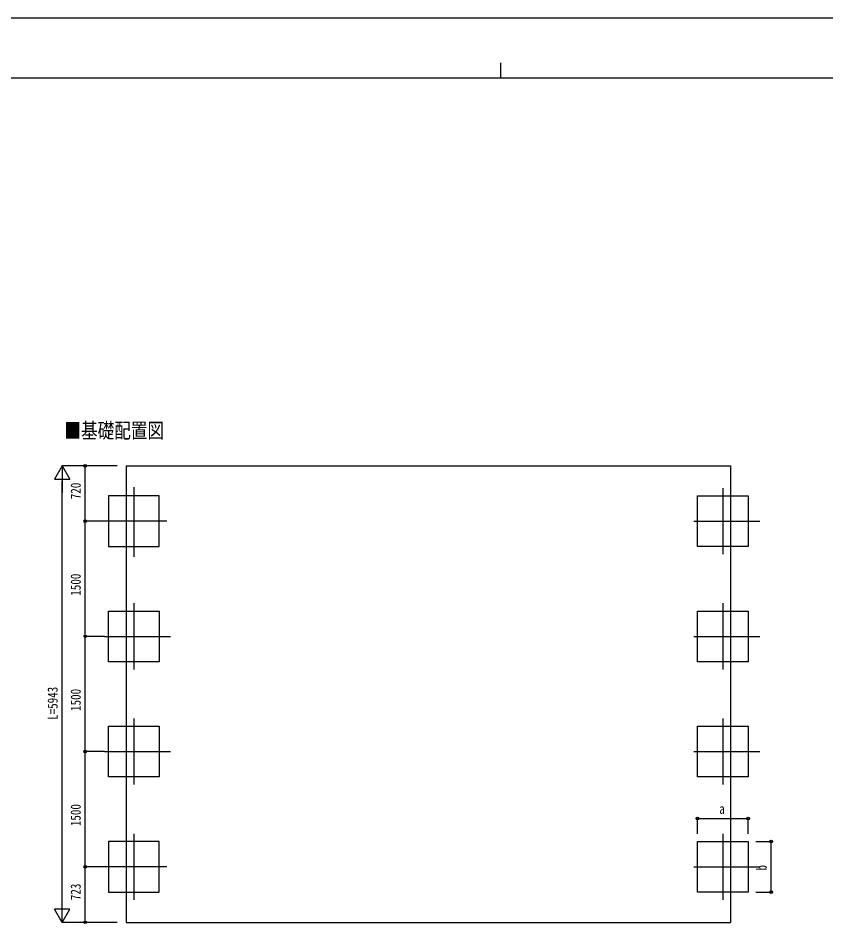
# Model space of a CAD drawing. Units: millimetres, scale not verified. Extents: x -16820 to 16820, y -11880 to 11880.
# Drawn here: x -6302 to 4216, y 51 to 11880 of the extents above; entities that cross this region are included whole.
import ezdxf
from ezdxf.enums import TextEntityAlignment as Align

# ---------------------------------------------------------------- set-up
doc = ezdxf.new("R2010")
doc.units = ezdxf.units.MM
doc.header["$LTSCALE"] = 50
for name, color, linetype in [('0-2_USER1', 3, 'Continuous'), ('0-3_YKK_12', 2, 'Continuous'), ('0-5_YKK_A1', 4, 'Continuous'), ('0-6_YKK_D', 6, 'Continuous'), ('0-7_YKK_ZWAK', 7, 'Continuous')]:
    doc.layers.add(name, color=color, linetype=linetype)
doc.styles.add('ＭＳ ゴシック', font='')
doc.styles.get('ＭＳ ゴシック').set_extended_font_data('MS Gothic')

msp = doc.modelspace()

# ---------------------------------------------------------------- linework, layer by layer
at = {"layer": '0-3_YKK_12'}
for p, q in [((-4797.66, 5774.78), (-4797.66, 4868.46)), ((2875.34, 5762.62), (2875.34, 4902.62)), ((-4367.66, 5332.62), (-5227.66, 5332.62)), ((2495.34, 5332.62), (3355.34, 5332.62)), ((-4797.66, 4262.62), (-4797.66, 3402.62)), ((2875.34, 4262.62), (2875.34, 3402.62)), ((-5177.66, 3832.62), (-4317.66, 3832.62)), ((2495.34, 3832.62), (3355.34, 3832.62)), ((-4797.66, 2762.62), (-4797.66, 1902.62)), ((2875.34, 2763.71), (2875.34, 1903.71)), ((-5177.66, 2332.62), (-4317.66, 2332.62)), ((2495.34, 2333.71), (3355.34, 2333.71)), ((-4797.66, 1262.62), (-4797.66, 402.62)), ((2875.34, 1262.62), (2875.34, 402.62)), ((-4367.66, 832.62), (-5227.66, 832.62)), ((2495.34, 832.62), (3355.34, 832.62))]:
    msp.add_line(p, q, dxfattribs=at)
at = {"layer": '0-5_YKK_A1'}
for p, q in [((-4896.16, 6052.36), (-4896.16, 109.84)), ((-5127.66, 1162.62), (-5127.66, 502.62)), ((-4896.16, 109.84), (2973.84, 109.84))]:
    msp.add_line(p, q, dxfattribs=at)
msp.add_lwpolyline([(-4896.16, 6052.36), (2973.84, 6052.36), (2973.84, 109.84)], dxfattribs=at)
for points in [[(-4467.66, 5002.62), (-4467.66, 5662.62), (-5127.66, 5662.62), (-5127.66, 5002.62)], [(2545.34, 5002.62), (2545.34, 5662.62), (3205.34, 5662.62), (3205.34, 5002.62)], [(-5127.66, 3502.62), (-5127.66, 4162.62), (-4467.66, 4162.62), (-4467.66, 3502.62)], [(2545.34, 3502.62), (2545.34, 4162.62), (3205.34, 4162.62), (3205.34, 3502.62)], [(-5127.66, 2002.62), (-5127.66, 2662.62), (-4467.66, 2662.62), (-4467.66, 2002.62)], [(2545.34, 2003.71), (2545.34, 2663.71), (3205.34, 2663.71), (3205.34, 2003.71)], [(-4467.66, 502.62), (-4467.66, 1162.62), (-5127.66, 1162.62), (-5127.66, 502.62)], [(2545.34, 502.62), (2545.34, 1162.62), (3205.34, 1162.62), (3205.34, 502.62)]]:
    msp.add_lwpolyline(points, close=True, dxfattribs=at)
at = {"layer": '0-6_YKK_D'}
for p, q in [((-5727.66, 6052.36), (-5827.66, 5879.15)), ((-5013.16, 6052.36), (-5728.66, 6052.36)), ((-5727.66, 6052.36), (-5627.66, 5879.15)), ((-5727.66, 6052.36), (-5727.66, 5705.95)), ((-5013.16, 6052.36), (-5428.66, 6052.36)), ((-5427.66, 5332.62), (-5427.66, 6052.36)), ((-5827.66, 5879.15), (-5627.66, 5879.15)), ((-5727.66, 309.84), (-5727.66, 5852.36)), ((-5179.66, 5332.62), (-5428.66, 5332.62)), ((-5178.66, 5332.62), (-5428.66, 5332.62)), ((-5427.66, 3832.62), (-5427.66, 5332.62)), ((-5178.66, 3832.62), (-5428.66, 3832.62)), ((-5178.66, 3832.62), (-5428.66, 3832.62)), ((-5427.66, 2332.62), (-5427.66, 3832.62)), ((-5178.66, 2332.62), (-5428.66, 2332.62)), ((-5178.66, 2332.62), (-5428.66, 2332.62)), ((-5427.66, 832.62), (-5427.66, 2332.62)), ((2545.34, 1262.62), (2545.34, 1463.62)), ((2545.34, 1462.62), (3205.34, 1462.62)), ((3205.34, 1262.62), (3205.34, 1463.62)), ((3305.34, 1162.62), (3506.34, 1162.62)), ((3505.34, 502.62), (3505.34, 1162.62)), ((-5228.66, 832.62), (-5428.66, 832.62)), ((-5228.66, 832.62), (-5428.66, 832.62)), ((-5427.66, 109.84), (-5427.66, 832.62)), ((3305.34, 502.62), (3506.34, 502.62)), ((-5727.66, 109.84), (-5727.66, 456.25)), ((-5727.66, 109.84), (-5827.66, 283.05)), ((-5627.66, 283.05), (-5827.66, 283.05)), ((-5727.66, 109.84), (-5627.66, 283.05)), ((-5013.16, 109.84), (-5728.66, 109.84)), ((-5013.16, 109.84), (-5428.66, 109.84))]:
    msp.add_line(p, q, dxfattribs=at)
for centre in [(-5427.66, 6052.36), (-5427.66, 5332.62), (-5427.66, 5332.62), (-5427.66, 3832.62), (-5427.66, 3832.62), (-5427.66, 2332.62), (-5427.66, 2332.62), (2545.34, 1462.62), (3205.34, 1462.62), (3505.34, 1162.62), (-5427.66, 832.62), (-5427.66, 832.62), (3505.34, 502.62), (-5427.66, 109.84)]:
    msp.add_circle(centre, 17, dxfattribs=at)
at = {"layer": '0-7_YKK_ZWAK'}
for p, q in [((-19.92, 11300), (-19.92, 11100)), ((15580.08, 11100), (-15619.92, 11100))]:
    msp.add_line(p, q, dxfattribs=at)
msp.add_lwpolyline([(-16820, -11880), (16820, -11880), (16820, 11880), (-16820, 11880)], close=True, dxfattribs=at)

# ---------------------------------------------------------------- texts
at = {"layer": '0-2_USER1', "style": 'ＭＳ ゴシック', "width": 0.8}
msp.add_text('■基礎配置図', height=197.9, dxfattribs=at).set_placement((-5698.75, 6353.77), align=Align.BOTTOM_LEFT)
at = {"layer": '0-6_YKK_D', "style": 'ＭＳ ゴシック', "width": 0.8}
for s, p in [('720', (-5447.66, 5617.96)), ('1500', (-5447.66, 4361.82)), ('L=5943', (-5747.66, 2745.1)), ('1500', (-5447.66, 2861.82)), ('1500', (-5447.66, 1361.82)), ('b', (3485.34, 784.62)), ('723', (-5447.66, 398.22))]:
    msp.add_text(s, height=132, rotation=90, dxfattribs=at).set_placement(p, align=Align.BOTTOM_LEFT)
msp.add_text('a', height=132, dxfattribs=at).set_placement((2827.34, 1482.62), align=Align.BOTTOM_LEFT)

doc.saveas('drawing.dxf')
